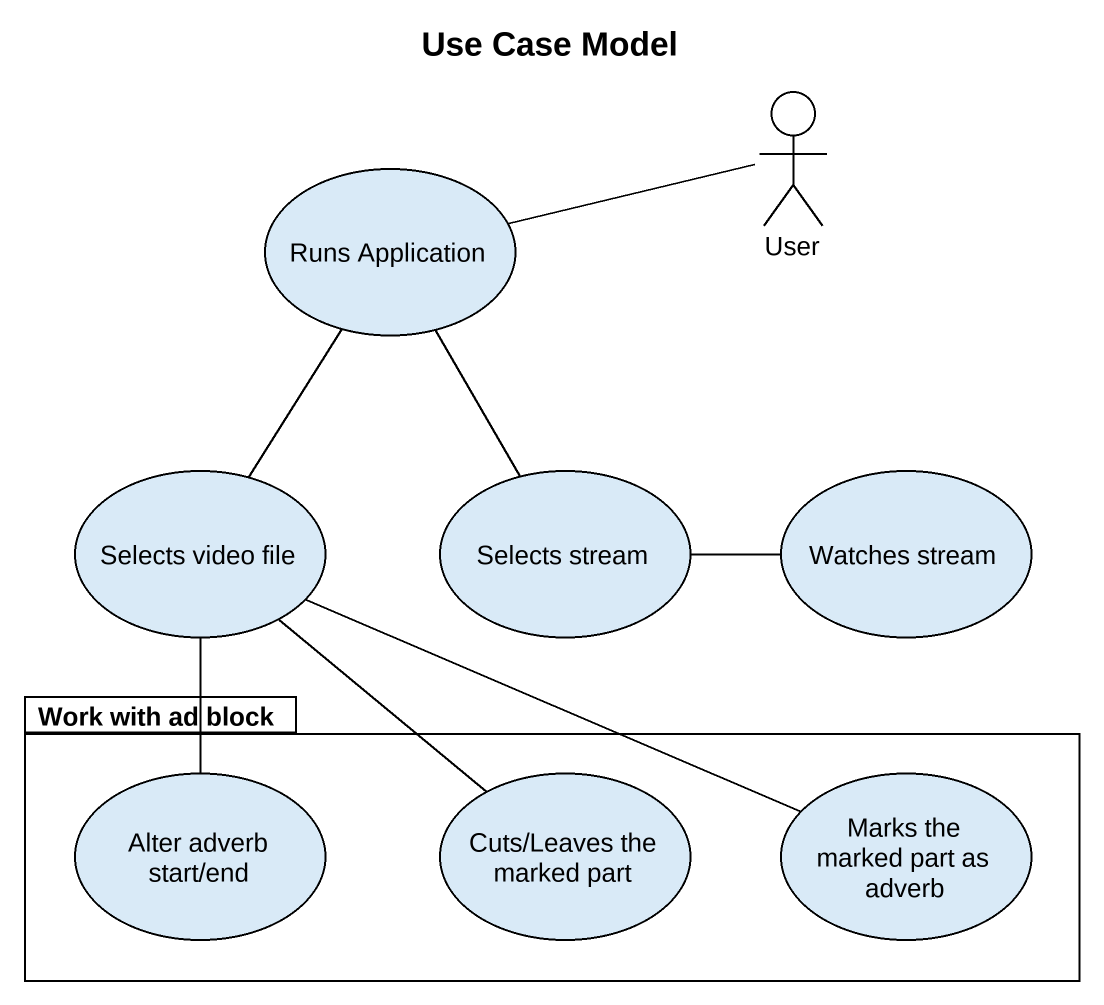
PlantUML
@startuml
title Use Case Model
actor User
usecase "Runs Application" as Runs_Application
usecase "Selects video file" as Selects_video_file
usecase "Selects stream" as Selects_stream
usecase "Watches stream" as Watches_stream
package "Work with ad block" as Work_with_ad_block {
  usecase "Alter adverb start/end" as Alter_adverb_start_end
  usecase "Cuts/Leaves the marked part" as Cuts_Leaves_the_marked_part
  usecase "Marks the marked part as adverb" as Marks_the_marked_part_as
}
User -left- Runs_Application
Runs_Application -- Selects_video_file
Runs_Application -- Selects_stream
Selects_video_file -- Alter_adverb_start_end
Selects_video_file -- Cuts_Leaves_the_marked_part
Selects_video_file -right- Marks_the_marked_part_as
Selects_stream -right- Watches_stream
@enduml
